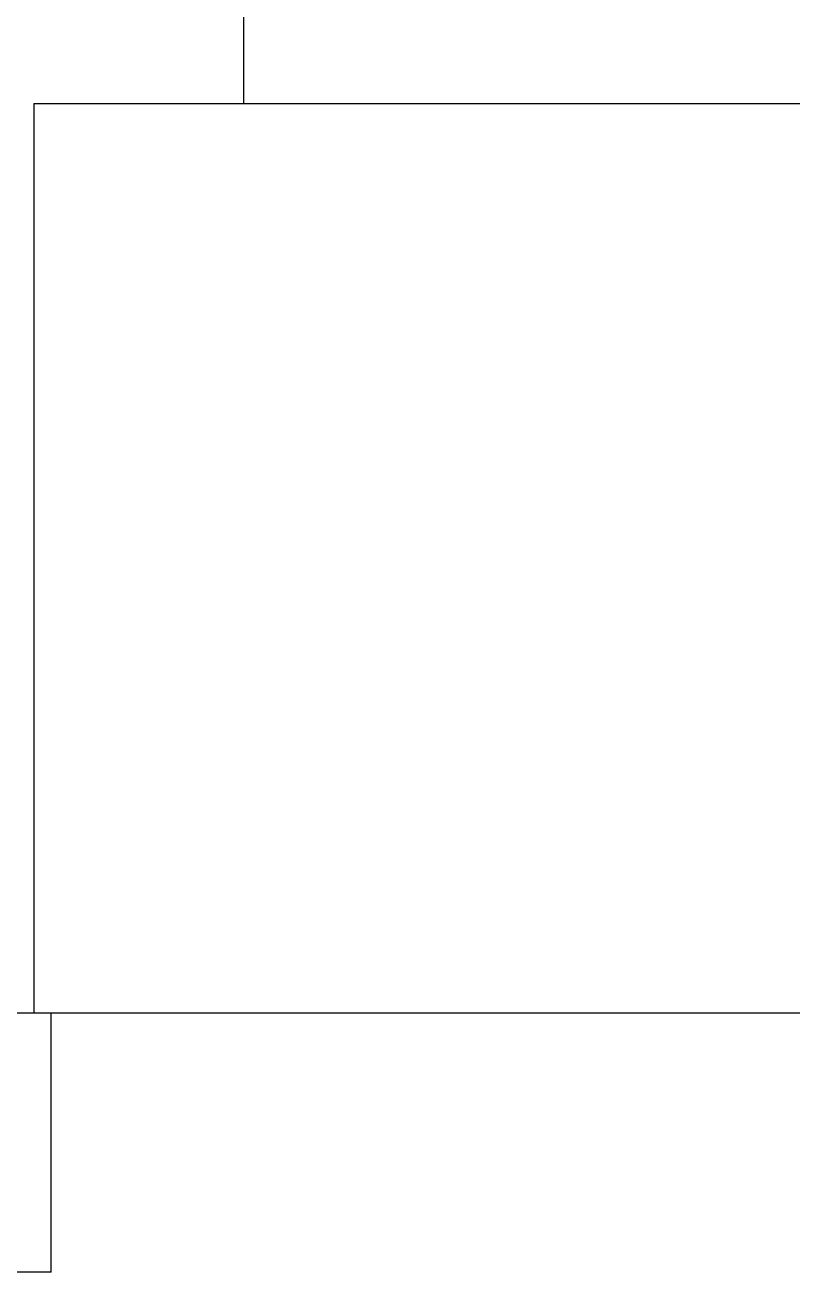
# Model space of a CAD drawing. Header units: millimetres. Extents: x 256 to 2599, y 626 to 1192.
# Drawn here: x 1987.304 to 1989.04, y 770.747 to 773.569 of the extents above; entities that cross this region are included whole.
import ezdxf

# ---------------------------------------------------------------- set-up
doc = ezdxf.new("R2010")
doc.units = ezdxf.units.MM
doc.layers.add('MAIN-1', color=7, linetype='Continuous')
doc.layers.add('MAIN-2', color=7, linetype='Continuous')

msp = doc.modelspace()

# ---------------------------------------------------------------- linework, layer by layer
at = {"layer": 'MAIN-1'}
for p, q in [((1987.7983, 773.7075), (1987.7983, 773.3909)), ((1987.3233, 773.3909), (1987.3233, 771.3326)), ((1987.3233, 773.3909), (1993.1816, 773.3909)), ((1994.6858, 771.3326), (1985.8192, 771.3326))]:
    msp.add_line(p, q, dxfattribs=at)
at = {"layer": 'MAIN-2'}
for q in [(1987.3629, 771.3326), (1987.3629, 771.3326), (1986.5317, 770.7467)]:
    msp.add_line((1987.3629, 770.7467), q, dxfattribs=at)

doc.saveas('drawing.dxf')
